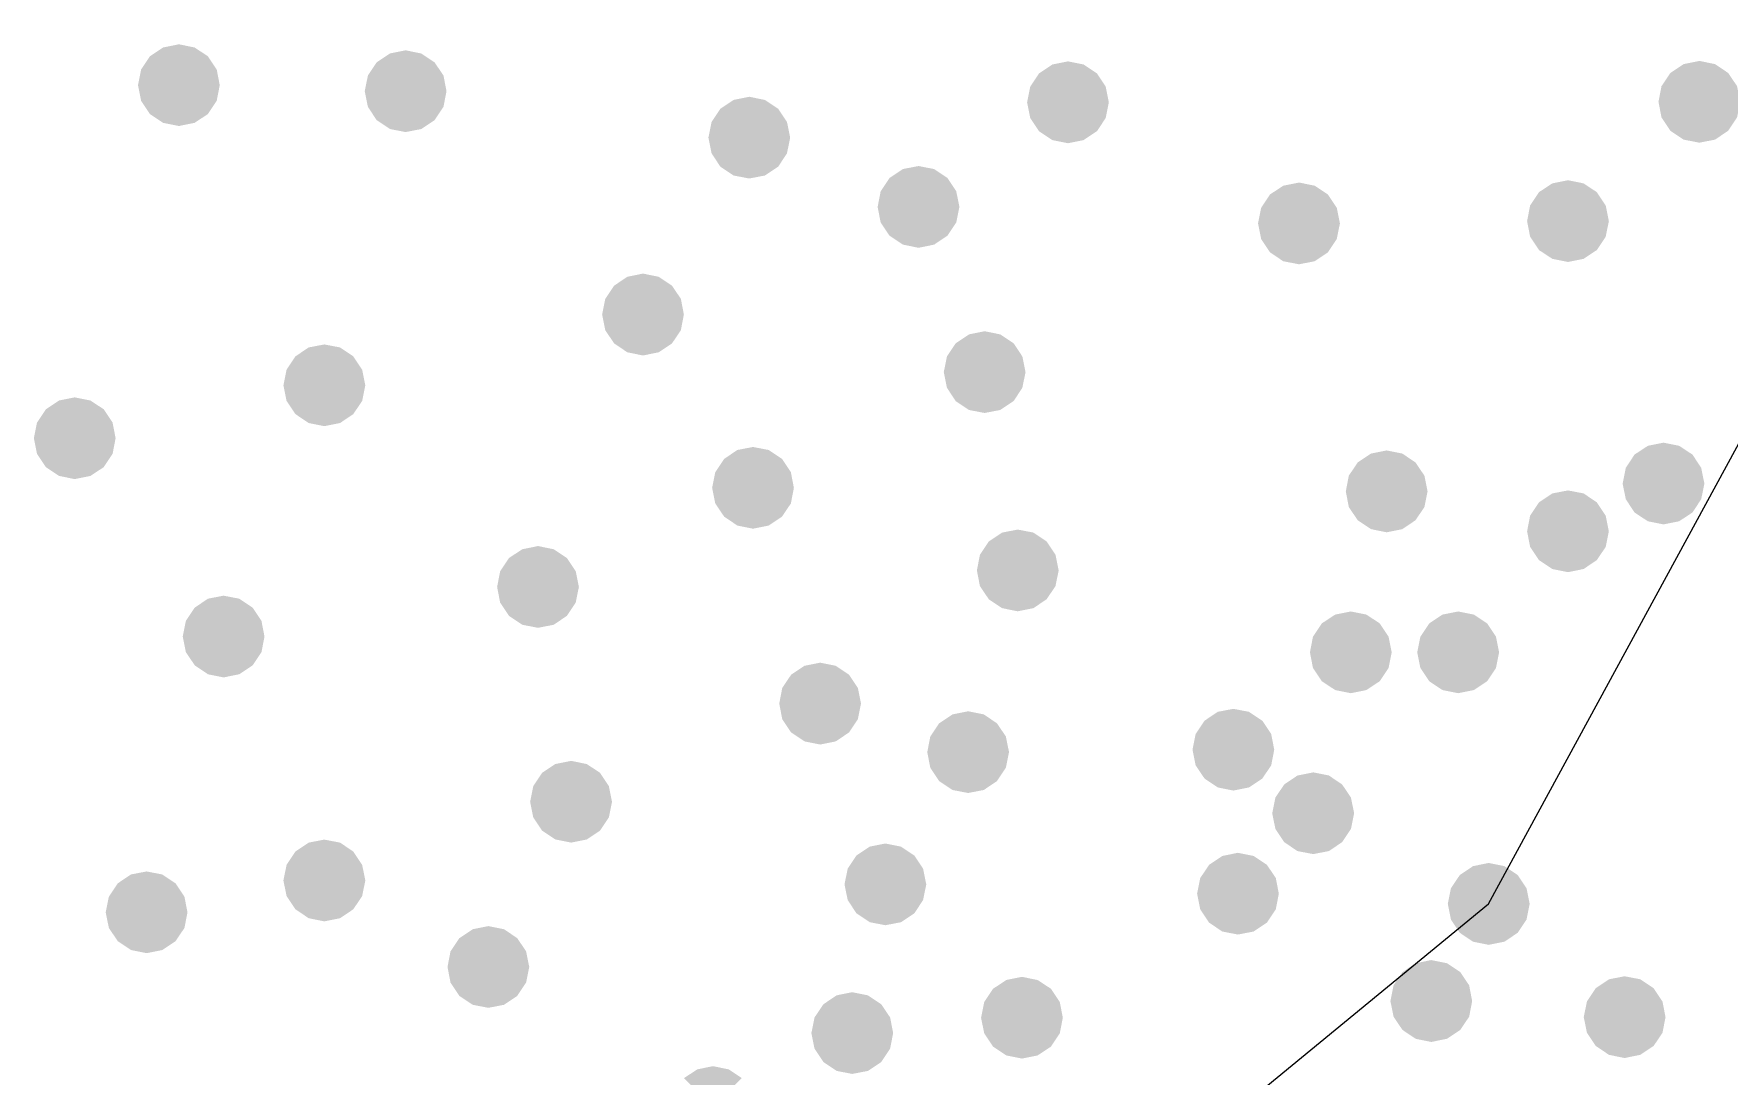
# Model space of a CAD drawing. Header units: millimetres. Extents: x 87938 to 265635, y 330093 to 434310.
# Drawn here: x 237176 to 238358, y 384519 to 385246 of the extents above; entities that cross this region are included whole.
import ezdxf

# ---------------------------------------------------------------- set-up
doc = ezdxf.new("R2010")
doc.units = ezdxf.units.MM

# ---------------------------------------------------------------- blocks, each defined once
blk = doc.blocks.new('A$C3F56660F')
at = {"lineweight": 0}
for p, q in [((5812.8, 3116.1), (6300.5, 4014.4)), ((5045.8, 2486.9), (5812.8, 3116.1))]:
    blk.add_line(p, q, dxfattribs=at)
for points in [[(4899.6, 3687), (4899.6, 3715.5), (4879.5, 3707.2), (4888.7, 3713.3)], [(4899.6, 3687), (4919.8, 3707.2), (4899.6, 3715.5), (4910.5, 3713.3)], [(5057.7, 3682.8), (5057.7, 3711.3), (5037.5, 3702.9), (5046.8, 3709.1)], [(5057.7, 3682.8), (5077.9, 3702.9), (5057.7, 3711.3), (5068.6, 3709.1)], [(4899.6, 3687), (4879.5, 3707.2), (4871.1, 3687), (4873.3, 3697.9)], [(4899.6, 3687), (4928.1, 3687), (4919.8, 3707.2), (4926, 3697.9)], [(5057.7, 3682.8), (5037.5, 3702.9), (5029.2, 3682.8), (5031.4, 3693.7)], [(5057.7, 3682.8), (5086.2, 3682.8), (5077.9, 3702.9), (5084.1, 3693.7)], [(5519.5, 3675), (5519.5, 3703.6), (5499.3, 3695.2), (5508.6, 3701.4)], [(5519.5, 3675), (5539.7, 3695.2), (5519.5, 3703.6), (5530.4, 3701.4)], [(5959.7, 3675.4), (5959.7, 3703.9), (5939.5, 3695.5), (5948.8, 3701.7)], [(5959.7, 3675.4), (5979.8, 3695.5), (5959.7, 3703.9), (5970.6, 3701.7)], [(5519.5, 3675), (5499.3, 3695.2), (5491, 3675), (5493.2, 3686)], [(5519.5, 3675), (5548, 3675), (5539.7, 3695.2), (5545.8, 3686)], [(5959.7, 3675.4), (5939.5, 3695.5), (5931.2, 3675.4), (5933.3, 3686.3)], [(5959.7, 3675.4), (5988.2, 3675.4), (5979.8, 3695.5), (5986, 3686.3)], [(4899.6, 3687), (4871.1, 3687), (4879.5, 3666.8), (4873.3, 3676.1)], [(4899.6, 3687), (4879.5, 3666.8), (4899.6, 3658.5), (4888.7, 3660.7)], [(4899.6, 3687), (4899.6, 3658.5), (4919.8, 3666.8), (4910.5, 3660.7)], [(4899.6, 3687), (4919.8, 3666.8), (4928.1, 3687), (4926, 3676.1)], [(5057.7, 3682.8), (5029.2, 3682.8), (5037.5, 3662.6), (5031.4, 3671.9)], [(5057.7, 3682.8), (5037.5, 3662.6), (5057.7, 3654.3), (5046.8, 3656.4)], [(5057.7, 3682.8), (5057.7, 3654.3), (5077.9, 3662.6), (5068.6, 3656.4)], [(5057.7, 3682.8), (5077.9, 3662.6), (5086.2, 3682.8), (5084.1, 3671.9)], [(5297.3, 3650.4), (5297.3, 3678.9), (5277.1, 3670.5), (5286.4, 3676.7)], [(5297.3, 3650.4), (5317.5, 3670.5), (5297.3, 3678.9), (5308.2, 3676.7)], [(5297.3, 3650.4), (5277.1, 3670.5), (5268.8, 3650.4), (5271, 3661.3)], [(5297.3, 3650.4), (5325.8, 3650.4), (5317.5, 3670.5), (5323.6, 3661.3)], [(5519.5, 3675), (5491, 3675), (5499.3, 3654.9), (5493.2, 3664.1)], [(5519.5, 3675), (5499.3, 3654.9), (5519.5, 3646.5), (5508.6, 3648.7)], [(5519.5, 3675), (5519.5, 3646.5), (5539.7, 3654.9), (5530.4, 3648.7)], [(5519.5, 3675), (5539.7, 3654.9), (5548, 3675), (5545.8, 3664.1)], [(5959.7, 3675.4), (5931.2, 3675.4), (5939.5, 3655.2), (5933.3, 3664.5)], [(5959.7, 3675.4), (5939.5, 3655.2), (5959.7, 3646.9), (5948.8, 3649)], [(5959.7, 3675.4), (5959.7, 3646.9), (5979.8, 3655.2), (5970.6, 3649)], [(5959.7, 3675.4), (5979.8, 3655.2), (5988.2, 3675.4), (5986, 3664.5)], [(5297.3, 3650.4), (5268.8, 3650.4), (5277.1, 3630.2), (5271, 3639.5)], [(5297.3, 3650.4), (5277.1, 3630.2), (5297.3, 3621.9), (5286.4, 3624)], [(5297.3, 3650.4), (5297.3, 3621.9), (5317.5, 3630.2), (5308.2, 3624)], [(5297.3, 3650.4), (5317.5, 3630.2), (5325.8, 3650.4), (5323.6, 3639.5)], [(5415.3, 3602.1), (5415.3, 3630.6), (5395.1, 3622.3), (5404.4, 3628.5)], [(5415.3, 3602.1), (5435.4, 3622.3), (5415.3, 3630.6), (5426.2, 3628.5)], [(5415.3, 3602.1), (5395.1, 3622.3), (5386.8, 3602.1), (5388.9, 3613)], [(5415.3, 3602.1), (5443.8, 3602.1), (5435.4, 3622.3), (5441.6, 3613)], [(5680.6, 3590.6), (5680.6, 3619.1), (5660.4, 3610.8), (5669.6, 3616.9)], [(5680.6, 3590.6), (5700.7, 3610.8), (5680.6, 3619.1), (5691.5, 3616.9)], [(5868.1, 3592.2), (5868.1, 3620.7), (5847.9, 3612.4), (5857.2, 3618.5)], [(5868.1, 3592.2), (5888.2, 3612.4), (5868.1, 3620.7), (5879, 3618.5)], [(5680.6, 3590.6), (5660.4, 3610.8), (5652, 3590.6), (5654.2, 3601.5)], [(5680.6, 3590.6), (5709.1, 3590.6), (5700.7, 3610.8), (5706.9, 3601.5)], [(5868.1, 3592.2), (5847.9, 3612.4), (5839.6, 3592.2), (5841.7, 3603.1)], [(5868.1, 3592.2), (5896.6, 3592.2), (5888.2, 3612.4), (5894.4, 3603.1)], [(5415.3, 3602.1), (5386.8, 3602.1), (5395.1, 3582), (5388.9, 3591.2)], [(5415.3, 3602.1), (5395.1, 3582), (5415.3, 3573.6), (5404.4, 3575.8)], [(5415.3, 3602.1), (5415.3, 3573.6), (5435.4, 3582), (5426.2, 3575.8)], [(5415.3, 3602.1), (5435.4, 3582), (5443.8, 3602.1), (5441.6, 3591.2)], [(5680.6, 3590.6), (5652, 3590.6), (5660.4, 3570.4), (5654.2, 3579.7)], [(5680.6, 3590.6), (5660.4, 3570.4), (5680.6, 3562.1), (5669.6, 3564.2)], [(5680.6, 3590.6), (5680.6, 3562.1), (5700.7, 3570.4), (5691.5, 3564.2)], [(5680.6, 3590.6), (5700.7, 3570.4), (5709.1, 3590.6), (5706.9, 3579.7)], [(5868.1, 3592.2), (5839.6, 3592.2), (5847.9, 3572), (5841.7, 3581.3)], [(5868.1, 3592.2), (5847.9, 3572), (5868.1, 3563.7), (5857.2, 3565.9)], [(5868.1, 3592.2), (5868.1, 3563.7), (5888.2, 3572), (5879, 3565.9)], [(5868.1, 3592.2), (5888.2, 3572), (5896.6, 3592.2), (5894.4, 3581.3)], [(5223.2, 3527.1), (5203.1, 3547.2), (5194.7, 3527.1), (5196.9, 3538)], [(5223.2, 3527.1), (5223.2, 3555.6), (5203.1, 3547.2), (5212.3, 3553.4)], [(5223.2, 3527.1), (5243.4, 3547.2), (5223.2, 3555.6), (5234.1, 3553.4)], [(5223.2, 3527.1), (5251.7, 3527.1), (5243.4, 3547.2), (5249.6, 3538)], [(5223.2, 3527.1), (5194.7, 3527.1), (5203.1, 3506.9), (5196.9, 3516.1)], [(5223.2, 3527.1), (5203.1, 3506.9), (5223.2, 3498.5), (5212.3, 3500.7)], [(5223.2, 3527.1), (5223.2, 3498.5), (5243.4, 3506.9), (5234.1, 3500.7)], [(5223.2, 3527.1), (5243.4, 3506.9), (5251.7, 3527.1), (5249.6, 3516.1)], [(5461.4, 3486.9), (5461.4, 3515.4), (5441.2, 3507), (5450.5, 3513.2)], [(5461.4, 3486.9), (5481.6, 3507), (5461.4, 3515.4), (5472.3, 3513.2)], [(5001, 3477.7), (5001, 3506.2), (4980.9, 3497.9), (4990.1, 3504.1)], [(5001, 3477.7), (5021.2, 3497.9), (5001, 3506.2), (5012, 3504.1)], [(5461.4, 3486.9), (5441.2, 3507), (5432.9, 3486.9), (5435.1, 3497.8)], [(5461.4, 3486.9), (5489.9, 3486.9), (5481.6, 3507), (5487.7, 3497.8)], [(5001, 3477.7), (4980.9, 3497.9), (4972.5, 3477.7), (4974.7, 3488.6)], [(5001, 3477.7), (5029.6, 3477.7), (5021.2, 3497.9), (5027.4, 3488.6)], [(5461.4, 3486.9), (5432.9, 3486.9), (5441.2, 3466.7), (5435.1, 3476)], [(5461.4, 3486.9), (5441.2, 3466.7), (5461.4, 3458.4), (5450.5, 3460.5)], [(5461.4, 3486.9), (5461.4, 3458.4), (5481.6, 3466.7), (5472.3, 3460.5)], [(5461.4, 3486.9), (5481.6, 3466.7), (5489.9, 3486.9), (5487.7, 3476)], [(5001, 3477.7), (4972.5, 3477.7), (4980.9, 3457.6), (4974.7, 3466.8)], [(5001, 3477.7), (4980.9, 3457.6), (5001, 3449.2), (4990.1, 3451.4)], [(5001, 3477.7), (5001, 3449.2), (5021.2, 3457.6), (5012, 3451.4)], [(5001, 3477.7), (5021.2, 3457.6), (5029.6, 3477.7), (5027.4, 3466.8)], [(4827, 3440.8), (4827, 3469.3), (4806.9, 3461), (4816.1, 3467.1)], [(4827, 3440.8), (4847.2, 3461), (4827, 3469.3), (4837.9, 3467.1)], [(4827, 3440.8), (4806.9, 3461), (4798.5, 3440.8), (4800.7, 3451.7)], [(4827, 3440.8), (4855.5, 3440.8), (4847.2, 3461), (4853.4, 3451.7)], [(4827, 3440.8), (4798.5, 3440.8), (4806.9, 3420.6), (4800.7, 3429.9)], [(4827, 3440.8), (4806.9, 3420.6), (4827, 3412.3), (4816.1, 3414.5)], [(4827, 3440.8), (4827, 3412.3), (4847.2, 3420.6), (4837.9, 3414.5)], [(4827, 3440.8), (4847.2, 3420.6), (4855.5, 3440.8), (4853.4, 3429.9)], [(5299.9, 3406.2), (5299.9, 3434.7), (5279.8, 3426.4), (5289, 3432.6)], [(5299.9, 3406.2), (5320.1, 3426.4), (5299.9, 3434.7), (5310.8, 3432.6)], [(5741.7, 3403.7), (5741.7, 3432.3), (5721.5, 3423.9), (5730.8, 3430.1)], [(5741.7, 3403.7), (5761.8, 3423.9), (5741.7, 3432.3), (5752.6, 3430.1)], [(5934.7, 3409.2), (5914.5, 3429.4), (5906.2, 3409.2), (5908.4, 3420.1)], [(5934.7, 3409.2), (5934.7, 3437.7), (5914.5, 3429.4), (5923.8, 3435.5)], [(5934.7, 3409.2), (5954.9, 3429.4), (5934.7, 3437.7), (5945.6, 3435.5)], [(5934.7, 3409.2), (5963.2, 3409.2), (5954.9, 3429.4), (5961, 3420.1)], [(5299.9, 3406.2), (5279.8, 3426.4), (5271.4, 3406.2), (5273.6, 3417.1)], [(5299.9, 3406.2), (5328.4, 3406.2), (5320.1, 3426.4), (5326.3, 3417.1)], [(5741.7, 3403.7), (5721.5, 3423.9), (5713.2, 3403.7), (5715.3, 3414.7)], [(5741.7, 3403.7), (5770.2, 3403.7), (5761.8, 3423.9), (5768, 3414.7)], [(5299.9, 3406.2), (5271.4, 3406.2), (5279.8, 3386.1), (5273.6, 3395.3)], [(5299.9, 3406.2), (5279.8, 3386.1), (5299.9, 3377.7), (5289, 3379.9)], [(5299.9, 3406.2), (5299.9, 3377.7), (5320.1, 3386.1), (5310.8, 3379.9)], [(5299.9, 3406.2), (5320.1, 3386.1), (5328.4, 3406.2), (5326.3, 3395.3)], [(5868.1, 3375.9), (5868.1, 3404.4), (5847.9, 3396.1), (5857.2, 3402.3)], [(5868.1, 3375.9), (5888.2, 3396.1), (5868.1, 3404.4), (5879, 3402.3)], [(5934.7, 3409.2), (5906.2, 3409.2), (5914.5, 3389), (5908.4, 3398.3)], [(5934.7, 3409.2), (5914.5, 3389), (5934.7, 3380.7), (5923.8, 3382.9)], [(5934.7, 3409.2), (5934.7, 3380.7), (5954.9, 3389), (5945.6, 3382.9)], [(5934.7, 3409.2), (5954.9, 3389), (5963.2, 3409.2), (5961, 3398.3)], [(5741.7, 3403.7), (5713.2, 3403.7), (5721.5, 3383.6), (5715.3, 3392.8)], [(5741.7, 3403.7), (5721.5, 3383.6), (5741.7, 3375.2), (5730.8, 3377.4)], [(5741.7, 3403.7), (5741.7, 3375.2), (5761.8, 3383.6), (5752.6, 3377.4)], [(5741.7, 3403.7), (5761.8, 3383.6), (5770.2, 3403.7), (5768, 3392.8)], [(5868.1, 3375.9), (5847.9, 3396.1), (5839.6, 3375.9), (5841.7, 3386.8)], [(5868.1, 3375.9), (5896.6, 3375.9), (5888.2, 3396.1), (5894.4, 3386.8)], [(5484.5, 3348.6), (5464.3, 3368.8), (5456, 3348.6), (5458.1, 3359.5)], [(5484.5, 3348.6), (5484.5, 3377.1), (5464.3, 3368.8), (5473.6, 3375)], [(5484.5, 3348.6), (5504.6, 3368.8), (5484.5, 3377.1), (5495.4, 3375)], [(5484.5, 3348.6), (5513, 3348.6), (5504.6, 3368.8), (5510.8, 3359.5)], [(5868.1, 3375.9), (5839.6, 3375.9), (5847.9, 3355.8), (5841.7, 3365)], [(5868.1, 3375.9), (5847.9, 3355.8), (5868.1, 3347.4), (5857.2, 3349.6)], [(5868.1, 3375.9), (5868.1, 3347.4), (5888.2, 3355.8), (5879, 3349.6)], [(5868.1, 3375.9), (5888.2, 3355.8), (5896.6, 3375.9), (5894.4, 3365)], [(5150, 3337.1), (5129.8, 3357.3), (5121.5, 3337.1), (5123.6, 3348)], [(5150, 3337.1), (5150, 3365.6), (5129.8, 3357.3), (5139.1, 3363.4)], [(5150, 3337.1), (5170.1, 3357.3), (5150, 3365.6), (5160.9, 3363.4)], [(5150, 3337.1), (5178.5, 3337.1), (5170.1, 3357.3), (5176.3, 3348)], [(5484.5, 3348.6), (5456, 3348.6), (5464.3, 3328.5), (5458.1, 3337.7)], [(5484.5, 3348.6), (5464.3, 3328.5), (5484.5, 3320.1), (5473.6, 3322.3)], [(5484.5, 3348.6), (5484.5, 3320.1), (5504.6, 3328.5), (5495.4, 3322.3)], [(5484.5, 3348.6), (5504.6, 3328.5), (5513, 3348.6), (5510.8, 3337.7)], [(5150, 3337.1), (5121.5, 3337.1), (5129.8, 3316.9), (5123.6, 3326.2)], [(5150, 3337.1), (5129.8, 3316.9), (5150, 3308.6), (5139.1, 3310.7)], [(5150, 3337.1), (5150, 3308.6), (5170.1, 3316.9), (5160.9, 3310.7)], [(5150, 3337.1), (5170.1, 3316.9), (5178.5, 3337.1), (5176.3, 3326.2)], [(4930.8, 3302.5), (4910.7, 3322.7), (4902.3, 3302.5), (4904.5, 3313.4)], [(4930.8, 3302.5), (4930.8, 3331), (4910.7, 3322.7), (4919.9, 3328.9)], [(4930.8, 3302.5), (4951, 3322.7), (4930.8, 3331), (4941.7, 3328.9)], [(4930.8, 3302.5), (4959.3, 3302.5), (4951, 3322.7), (4957.2, 3313.4)], [(5716.7, 3291.5), (5696.5, 3311.7), (5688.2, 3291.5), (5690.3, 3302.4)], [(5716.7, 3291.5), (5716.7, 3320), (5696.5, 3311.7), (5705.8, 3317.8)], [(5716.7, 3291.5), (5736.8, 3311.7), (5716.7, 3320), (5727.6, 3317.8)], [(5716.7, 3291.5), (5745.2, 3291.5), (5736.8, 3311.7), (5743, 3302.4)], [(5791.6, 3291.5), (5771.4, 3311.7), (5763, 3291.5), (5765.2, 3302.4)], [(5791.6, 3291.5), (5791.6, 3320), (5771.4, 3311.7), (5780.6, 3317.8)], [(5791.6, 3291.5), (5811.7, 3311.7), (5791.6, 3320), (5802.5, 3317.8)], [(5791.6, 3291.5), (5820.1, 3291.5), (5811.7, 3311.7), (5817.9, 3302.4)], [(4930.8, 3302.5), (4902.3, 3302.5), (4910.7, 3282.4), (4904.5, 3291.6)], [(4930.8, 3302.5), (4910.7, 3282.4), (4930.8, 3274), (4919.9, 3276.2)], [(4930.8, 3302.5), (4930.8, 3274), (4951, 3282.4), (4941.7, 3276.2)], [(4930.8, 3302.5), (4951, 3282.4), (4959.3, 3302.5), (4957.2, 3291.6)], [(5716.7, 3291.5), (5688.2, 3291.5), (5696.5, 3271.3), (5690.3, 3280.6)], [(5716.7, 3291.5), (5696.5, 3271.3), (5716.7, 3263), (5705.8, 3265.2)], [(5716.7, 3291.5), (5716.7, 3263), (5736.8, 3271.3), (5727.6, 3265.2)], [(5716.7, 3291.5), (5736.8, 3271.3), (5745.2, 3291.5), (5743, 3280.6)], [(5791.6, 3291.5), (5763, 3291.5), (5771.4, 3271.3), (5765.2, 3280.6)], [(5791.6, 3291.5), (5771.4, 3271.3), (5791.6, 3263), (5780.6, 3265.2)], [(5791.6, 3291.5), (5791.6, 3263), (5811.7, 3271.3), (5802.5, 3265.2)], [(5791.6, 3291.5), (5811.7, 3271.3), (5820.1, 3291.5), (5817.9, 3280.6)], [(5346.7, 3255.8), (5326.5, 3275.9), (5318.2, 3255.8), (5320.3, 3266.7)], [(5346.7, 3255.8), (5346.7, 3284.3), (5326.5, 3275.9), (5335.8, 3282.1)], [(5346.7, 3255.8), (5366.8, 3275.9), (5346.7, 3284.3), (5357.6, 3282.1)], [(5346.7, 3255.8), (5375.2, 3255.8), (5366.8, 3275.9), (5373, 3266.7)], [(5346.7, 3255.8), (5318.2, 3255.8), (5326.5, 3235.6), (5320.3, 3244.8)], [(5346.7, 3255.8), (5326.5, 3235.6), (5346.7, 3227.2), (5335.8, 3229.4)], [(5346.7, 3255.8), (5346.7, 3227.2), (5366.8, 3235.6), (5357.6, 3229.4)], [(5346.7, 3255.8), (5366.8, 3235.6), (5375.2, 3255.8), (5373, 3244.8)], [(5449.9, 3221.9), (5449.9, 3250.4), (5429.7, 3242), (5439, 3248.2)], [(5449.9, 3221.9), (5470, 3242), (5449.9, 3250.4), (5460.8, 3248.2)], [(5634.8, 3223.6), (5634.8, 3252.1), (5614.7, 3243.8), (5623.9, 3250)], [(5634.8, 3223.6), (5655, 3243.8), (5634.8, 3252.1), (5645.7, 3250)], [(5449.9, 3221.9), (5429.7, 3242), (5421.4, 3221.9), (5423.5, 3232.8)], [(5449.9, 3221.9), (5478.4, 3221.9), (5470, 3242), (5476.2, 3232.8)], [(5634.8, 3223.6), (5614.7, 3243.8), (5606.3, 3223.6), (5608.5, 3234.5)], [(5634.8, 3223.6), (5663.3, 3223.6), (5655, 3243.8), (5661.2, 3234.5)], [(5173.1, 3187.3), (5173.1, 3215.8), (5152.9, 3207.5), (5162.1, 3213.6)], [(5173.1, 3187.3), (5193.2, 3207.5), (5173.1, 3215.8), (5184, 3213.6)], [(5449.9, 3221.9), (5421.4, 3221.9), (5429.7, 3201.7), (5423.5, 3211)], [(5449.9, 3221.9), (5429.7, 3201.7), (5449.9, 3193.4), (5439, 3195.5)], [(5449.9, 3221.9), (5449.9, 3193.4), (5470, 3201.7), (5460.8, 3195.5)], [(5449.9, 3221.9), (5470, 3201.7), (5478.4, 3221.9), (5476.2, 3211)], [(5634.8, 3223.6), (5606.3, 3223.6), (5614.7, 3203.5), (5608.5, 3212.7)], [(5634.8, 3223.6), (5614.7, 3203.5), (5634.8, 3195.1), (5623.9, 3197.3)], [(5634.8, 3223.6), (5634.8, 3195.1), (5655, 3203.5), (5645.7, 3197.3)], [(5634.8, 3223.6), (5655, 3203.5), (5663.3, 3223.6), (5661.2, 3212.7)], [(5173.1, 3187.3), (5152.9, 3207.5), (5144.5, 3187.3), (5146.7, 3198.2)], [(5173.1, 3187.3), (5201.6, 3187.3), (5193.2, 3207.5), (5199.4, 3198.2)], [(5690.5, 3179.3), (5690.5, 3207.8), (5670.3, 3199.4), (5679.5, 3205.6)], [(5690.5, 3179.3), (5710.6, 3199.4), (5690.5, 3207.8), (5701.4, 3205.6)], [(5690.5, 3179.3), (5670.3, 3199.4), (5661.9, 3179.3), (5664.1, 3190.2)], [(5690.5, 3179.3), (5719, 3179.3), (5710.6, 3199.4), (5716.8, 3190.2)], [(5173.1, 3187.3), (5144.5, 3187.3), (5152.9, 3167.1), (5146.7, 3176.4)], [(5173.1, 3187.3), (5152.9, 3167.1), (5173.1, 3158.8), (5162.1, 3161)], [(5173.1, 3187.3), (5173.1, 3158.8), (5193.2, 3167.1), (5184, 3161)], [(5173.1, 3187.3), (5193.2, 3167.1), (5201.6, 3187.3), (5199.4, 3176.4)], [(5690.5, 3179.3), (5661.9, 3179.3), (5670.3, 3159.1), (5664.1, 3168.4)], [(5690.5, 3179.3), (5670.3, 3159.1), (5690.5, 3150.8), (5679.5, 3152.9)], [(5690.5, 3179.3), (5690.5, 3150.8), (5710.6, 3159.1), (5701.4, 3152.9)], [(5690.5, 3179.3), (5710.6, 3159.1), (5719, 3179.3), (5716.8, 3168.4)], [(5001, 3132.4), (5001, 3160.9), (4980.9, 3152.6), (4990.1, 3158.8)], [(5001, 3132.4), (5021.2, 3152.6), (5001, 3160.9), (5012, 3158.8)], [(5392.2, 3129.7), (5392.2, 3158.2), (5372, 3149.8), (5381.3, 3156)], [(5392.2, 3129.7), (5412.4, 3149.8), (5392.2, 3158.2), (5403.1, 3156)], [(5001, 3132.4), (4980.9, 3152.6), (4972.5, 3132.4), (4974.7, 3143.3)], [(5001, 3132.4), (5029.6, 3132.4), (5021.2, 3152.6), (5027.4, 3143.3)], [(5392.2, 3129.7), (5372, 3149.8), (5363.7, 3129.7), (5365.9, 3140.6)], [(5392.2, 3129.7), (5420.7, 3129.7), (5412.4, 3149.8), (5418.5, 3140.6)], [(5638, 3123.2), (5638, 3151.7), (5617.9, 3143.3), (5627.1, 3149.5)], [(5638, 3123.2), (5658.2, 3143.3), (5638, 3151.7), (5648.9, 3149.5)], [(5812.8, 3116.1), (5812.8, 3144.6), (5792.7, 3136.2), (5801.9, 3142.4)], [(5812.8, 3116.1), (5833, 3136.2), (5812.8, 3144.6), (5823.8, 3142.4)], [(4877.1, 3110.2), (4877.1, 3138.7), (4857, 3130.4), (4866.2, 3136.6)], [(4877.1, 3110.2), (4897.3, 3130.4), (4877.1, 3138.7), (4888, 3136.6)], [(5001, 3132.4), (4972.5, 3132.4), (4980.9, 3112.3), (4974.7, 3121.5)], [(5001, 3132.4), (4980.9, 3112.3), (5001, 3103.9), (4990.1, 3106.1)], [(5001, 3132.4), (5001, 3103.9), (5021.2, 3112.3), (5012, 3106.1)], [(5001, 3132.4), (5021.2, 3112.3), (5029.6, 3132.4), (5027.4, 3121.5)], [(5638, 3123.2), (5617.9, 3143.3), (5609.5, 3123.2), (5611.7, 3134.1)], [(5638, 3123.2), (5666.5, 3123.2), (5658.2, 3143.3), (5664.4, 3134.1)], [(5812.8, 3116.1), (5792.7, 3136.2), (5784.3, 3116.1), (5786.5, 3127)], [(5812.8, 3116.1), (5841.4, 3116.1), (5833, 3136.2), (5839.2, 3127)], [(4877.1, 3110.2), (4857, 3130.4), (4848.6, 3110.2), (4850.8, 3121.1)], [(4877.1, 3110.2), (4905.6, 3110.2), (4897.3, 3130.4), (4903.5, 3121.1)], [(5392.2, 3129.7), (5363.7, 3129.7), (5372, 3109.5), (5365.9, 3118.8)], [(5392.2, 3129.7), (5372, 3109.5), (5392.2, 3101.2), (5381.3, 3103.3)], [(5392.2, 3129.7), (5392.2, 3101.2), (5412.4, 3109.5), (5403.1, 3103.3)], [(5392.2, 3129.7), (5412.4, 3109.5), (5420.7, 3129.7), (5418.5, 3118.8)], [(5638, 3123.2), (5609.5, 3123.2), (5617.9, 3103), (5611.7, 3112.3)], [(5638, 3123.2), (5617.9, 3103), (5638, 3094.7), (5627.1, 3096.8)], [(5638, 3123.2), (5638, 3094.7), (5658.2, 3103), (5648.9, 3096.8)], [(5638, 3123.2), (5658.2, 3103), (5666.5, 3123.2), (5664.4, 3112.3)], [(4877.1, 3110.2), (4848.6, 3110.2), (4857, 3090.1), (4850.8, 3099.3)], [(4877.1, 3110.2), (4857, 3090.1), (4877.1, 3081.7), (4866.2, 3083.9)], [(4877.1, 3110.2), (4877.1, 3081.7), (4897.3, 3090.1), (4888, 3083.9)], [(4877.1, 3110.2), (4897.3, 3090.1), (4905.6, 3110.2), (4903.5, 3099.3)], [(5812.8, 3116.1), (5784.3, 3116.1), (5792.7, 3095.9), (5786.5, 3105.1)], [(5812.8, 3116.1), (5792.7, 3095.9), (5812.8, 3087.5), (5801.9, 3089.7)], [(5812.8, 3116.1), (5812.8, 3087.5), (5833, 3095.9), (5823.8, 3089.7)], [(5812.8, 3116.1), (5833, 3095.9), (5841.4, 3116.1), (5839.2, 3105.1)], [(5115.4, 3072.1), (5115.4, 3100.6), (5095.2, 3092.2), (5104.5, 3098.4)], [(5115.4, 3072.1), (5135.5, 3092.2), (5115.4, 3100.6), (5126.3, 3098.4)], [(5115.4, 3072.1), (5095.2, 3092.2), (5086.9, 3072.1), (5089, 3083)], [(5115.4, 3072.1), (5143.9, 3072.1), (5135.5, 3092.2), (5141.7, 3083)], [(5772.8, 3048.3), (5772.8, 3076.9), (5752.7, 3068.5), (5761.9, 3074.7)], [(5772.8, 3048.3), (5793, 3068.5), (5772.8, 3076.9), (5783.7, 3074.7)], [(5115.4, 3072.1), (5086.9, 3072.1), (5095.2, 3051.9), (5089, 3061.2)], [(5115.4, 3072.1), (5095.2, 3051.9), (5115.4, 3043.6), (5104.5, 3045.7)], [(5115.4, 3072.1), (5115.4, 3043.6), (5135.5, 3051.9), (5126.3, 3045.7)], [(5115.4, 3072.1), (5135.5, 3051.9), (5143.9, 3072.1), (5141.7, 3061.2)], [(5487.4, 3036.7), (5487.4, 3065.2), (5467.3, 3056.9), (5476.5, 3063)], [(5487.4, 3036.7), (5507.6, 3056.9), (5487.4, 3065.2), (5498.3, 3063)], [(5772.8, 3048.3), (5752.7, 3068.5), (5744.3, 3048.3), (5746.5, 3059.3)], [(5772.8, 3048.3), (5801.3, 3048.3), (5793, 3068.5), (5799.2, 3059.3)], [(5907.6, 3037.1), (5907.6, 3065.6), (5887.5, 3057.3), (5896.7, 3063.5)], [(5907.6, 3037.1), (5927.8, 3057.3), (5907.6, 3065.6), (5918.5, 3063.5)], [(5369.1, 3026), (5369.1, 3054.5), (5349, 3046.1), (5358.2, 3052.3)], [(5369.1, 3026), (5389.3, 3046.1), (5369.1, 3054.5), (5380, 3052.3)], [(5487.4, 3036.7), (5467.3, 3056.9), (5458.9, 3036.7), (5461.1, 3047.6)], [(5487.4, 3036.7), (5515.9, 3036.7), (5507.6, 3056.9), (5513.8, 3047.6)], [(5907.6, 3037.1), (5887.5, 3057.3), (5879.1, 3037.1), (5881.3, 3048)], [(5907.6, 3037.1), (5936.1, 3037.1), (5927.8, 3057.3), (5934, 3048)], [(5369.1, 3026), (5349, 3046.1), (5340.6, 3026), (5342.8, 3036.9)], [(5369.1, 3026), (5397.6, 3026), (5389.3, 3046.1), (5395.5, 3036.9)], [(5772.8, 3048.3), (5744.3, 3048.3), (5752.7, 3028.2), (5746.5, 3037.4)], [(5772.8, 3048.3), (5752.7, 3028.2), (5772.8, 3019.8), (5761.9, 3022)], [(5772.8, 3048.3), (5772.8, 3019.8), (5793, 3028.2), (5783.7, 3022)], [(5772.8, 3048.3), (5793, 3028.2), (5801.3, 3048.3), (5799.2, 3037.4)], [(5369.1, 3026), (5340.6, 3026), (5349, 3005.8), (5342.8, 3015.1)], [(5369.1, 3026), (5349, 3005.8), (5369.1, 2997.5), (5358.2, 2999.6)], [(5369.1, 3026), (5369.1, 2997.5), (5389.3, 3005.8), (5380, 2999.6)], [(5369.1, 3026), (5389.3, 3005.8), (5397.6, 3026), (5395.5, 3015.1)], [(5487.4, 3036.7), (5458.9, 3036.7), (5467.3, 3016.5), (5461.1, 3025.8)], [(5487.4, 3036.7), (5467.3, 3016.5), (5487.4, 3008.2), (5476.5, 3010.4)], [(5487.4, 3036.7), (5487.4, 3008.2), (5507.6, 3016.5), (5498.3, 3010.4)], [(5487.4, 3036.7), (5507.6, 3016.5), (5515.9, 3036.7), (5513.8, 3025.8)], [(5907.6, 3037.1), (5879.1, 3037.1), (5887.5, 3017), (5881.3, 3026.2)], [(5907.6, 3037.1), (5887.5, 3017), (5907.6, 3008.6), (5896.7, 3010.8)], [(5907.6, 3037.1), (5907.6, 3008.6), (5927.8, 3017), (5918.5, 3010.8)], [(5907.6, 3037.1), (5927.8, 3017), (5936.1, 3037.1), (5934, 3026.2)], [(5272, 2974.4), (5272, 3002.9), (5251.8, 2994.6), (5261.1, 3000.7)], [(5272, 2974.4), (5292.1, 2994.6), (5272, 3002.9), (5282.9, 3000.7)]]:
    blk.add_trace(points, dxfattribs=at)
blk = doc.blocks.new('A$C3E9370D8')
blk.add_blockref('A$C3F56660F', (0, 0))

msp = doc.modelspace()

# ---------------------------------------------------------------- block references
msp.add_blockref('A$C3E9370D8', (232377.2, 381523.4))

doc.saveas('drawing.dxf')
